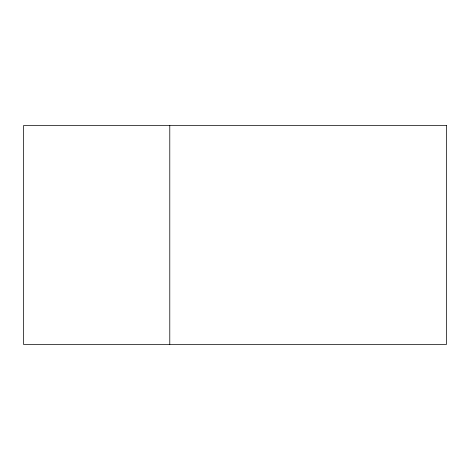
<?xml version="1.0" encoding="UTF-8"?>
<svg xmlns="http://www.w3.org/2000/svg" width="470" height="470" viewBox="0 0 470 470"><rect width="100%" height="100%" fill="white"/><g stroke="black" fill="none" stroke-linecap="round" stroke-linejoin="round"><path stroke-width="0.7" d="M169.782 125.602L169.782 344.398M446.5 125.602L23.5 125.602L23.5 344.398L446.5 344.398L446.5 125.602"/></g></svg>
